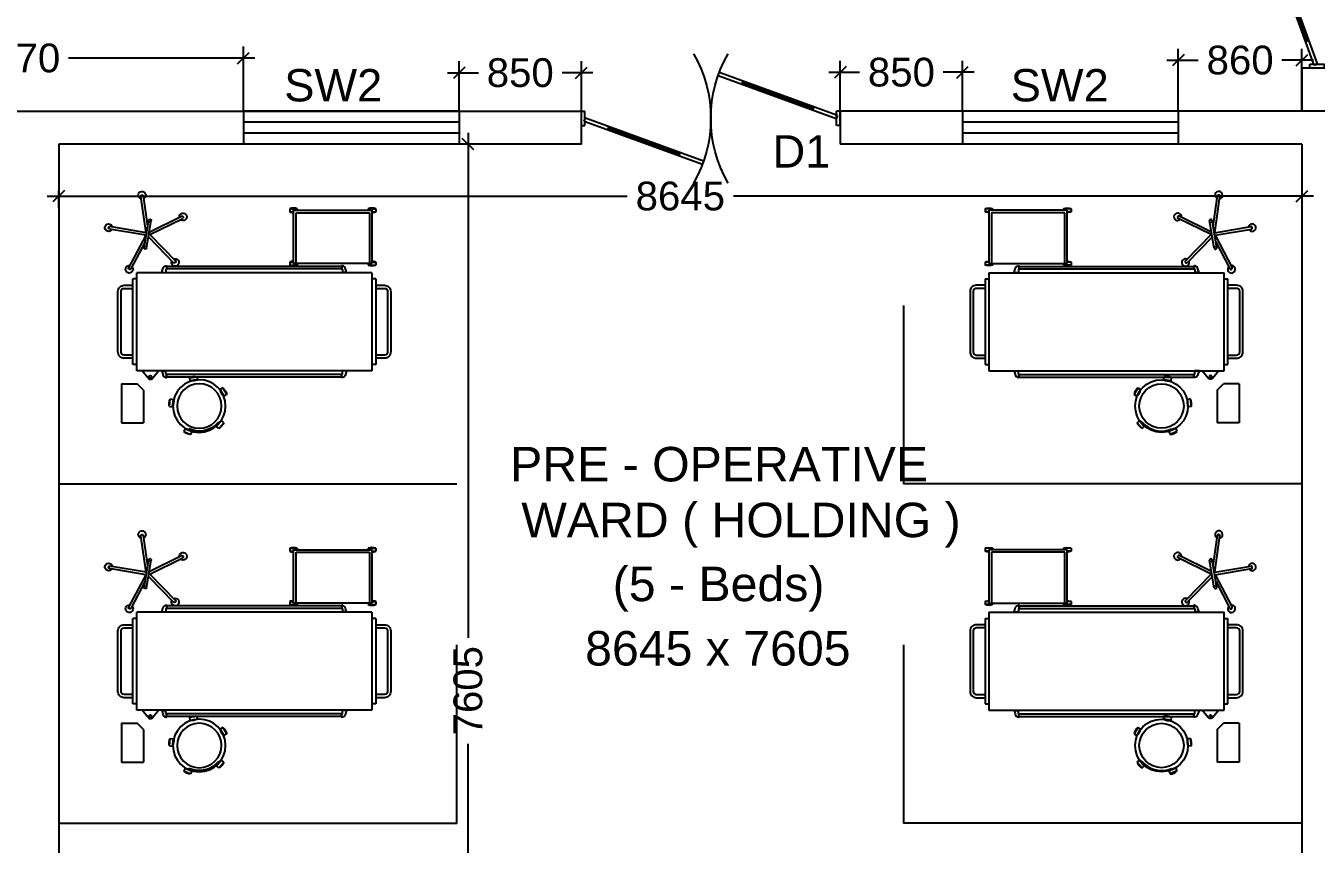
# Model space of a CAD drawing. Extents: x 7897917 to 8423973, y -6487334 to -6173396.
# Drawn here: x 7944637 to 7953609, y -6451909 to -6446215 of the extents above; entities that cross this region are included whole.
import ezdxf
from ezdxf.enums import TextEntityAlignment as Align

# ---------------------------------------------------------------- set-up
doc = ezdxf.new("R2010")
doc.units = 0
doc.header["$LTSCALE"] = 600
doc.header["$MEASUREMENT"] = 0
doc.header["$PDMODE"] = 35
doc.layers.get('0').update_dxf_attribs({"linetype": 'CONTINUOUS'})
doc.layers.get('Defpoints').update_dxf_attribs({"linetype": 'CONTINUOUS'})
for name, color, linetype in [('Beds', 33, 'CONTINUOUS'), ('DOOR', 32, 'CONTINUOUS'), ('furniture', 33, 'CONTINUOUS'), ('joinery', 7, 'CONTINUOUS'), ('LOADING', 140, 'CONTINUOUS'), ('P-Wall', 8, 'CONTINUOUS'), ('Room Dim', 1, 'CONTINUOUS'), ('TEXT', 6, 'CONTINUOUS'), ('Walls', 7, 'CONTINUOUS'), ('WIN', 151, 'CONTINUOUS'), ('Window', 4, 'CONTINUOUS'), ('Working Dim', 5, 'CONTINUOUS')]:
    doc.layers.add(name, color=color, linetype=linetype)
doc.styles.add('ari', font='arial.ttf')
doc.styles.add('ARIAL', font='arial.ttf')
doc.linetypes.add('ZIGZAG', pattern='A,0.0001,-0.2,[131,ltypeshp.shx,S=0.2,R=0,X=-0.2,Y=0],-0.4,[131,ltypeshp.shx,S=0.2,R=180,X=0.2,Y=0],-0.2', length=0.8001)
doc.dimstyles.new('int. dim', dxfattribs={"dimtxt": 450, "dimasz": 80, "dimexe": 80, "dimexo": 0, "dimgap": 70, "dimtad": 0, "dimdec": 0, "dimzin": 12, "dimdsep": 46, "dimtxsty": 'ari', "dimblk": 'OBLIQUE', "dimcen": 2, "dimdle": 80, "dimclrd": 256, "dimclre": 256, "dimclrt": 6, "dimadec": 0, "dimazin": 0, "dimtfac": 1, "dimtdec": 0, "dimtix": 1, "dimtmove": 2, "dimatfit": 3, "dimfxl": 1, "dimtolj": 1, "dimtzin": 0, "dimlwd": -1, "dimlwe": -1, "dimarcsym": 0})

# ---------------------------------------------------------------- blocks, each defined once
blk = doc.blocks.new('Z$W@#5624')
at = {"layer": 'DOOR'}
for p, q in [((19.2, 469.7), (840.4, 768.6)), ((27.7, 446.2), (848.9, 745.1)), ((187.7, 517.8), (680.4, 697.1)), ((676.2, 708.8), (684.7, 685.4)), ((0, 399.5), (0, 499.4)), ((0, 499.4), (25, 499.4)), ((19.2, 469.7), (27.7, 446.2)), ((25, 399.5), (25, 499.4)), ((183.4, 529.5), (192, 506)), ((1770, 452.6), (948.8, 153.7)), ((1778.6, 429.2), (1770, 452.6)), ((1797.8, 499.4), (1772.8, 499.4)), ((1772.8, 399.5), (1772.8, 499.4)), ((1797.8, 399.5), (1797.8, 499.4)), ((0, 399.5), (25, 399.5)), ((1778.6, 429.2), (957.4, 130.3)), ((1610.1, 381.1), (1117.3, 201.8)), ((1614.3, 369.4), (1605.8, 392.9)), ((1797.8, 399.5), (1772.8, 399.5)), ((1113.1, 213.5), (1121.6, 190.1))]:
    blk.add_line(p, q, dxfattribs=at)
at = {"layer": 'DOOR', "color": 145}
for centre, start_param, end_param in [((0, 449.4), 2.617994, 3.665191), ((1797.8, 449.4), -0.523599, 0.523599)]:
    blk.add_ellipse(centre, major_axis=(-898.9, 0), ratio=1, start_param=start_param, end_param=end_param, dxfattribs=at)
blk = doc.blocks.new('A$C627C057E')
at = {"layer": 'Window', "linetype": 'Continuous'}
for p, q in [((750, 230), (-750, 230)), ((-750, 230), (-750, 0)), ((750, 230), (750, 0)), ((750, 153.3), (-750, 153.3)), ((750, 76.7), (-750, 76.7)), ((750, 0), (-750, 0))]:
    blk.add_line(p, q, dxfattribs=at)
blk = doc.blocks.new('HF12177-P')
for p, q in [((-0.02, -0.007), (-0.189, 0.225)), ((0, 0), (-0.172, 0.237)), ((0, 0), (0.172, 0.237)), ((0.02, -0.007), (0.189, 0.225)), ((-0.063, -0.027), (-0.295, -0.102)), ((-0.01, -0.031), (-0.289, -0.121)), ((-0.12, -0.015), (-0.12, -0.019)), ((-0.112, -0.007), (0.112, -0.007)), ((-0.112, -0.027), (0.112, -0.027)), ((-0.1, -0.007), (-0.1, -0.027)), ((-0.01, -0.031), (-0.01, -0.324)), ((0.01, -0.031), (0.01, -0.324)), ((0.01, -0.031), (0.289, -0.121)), ((0.063, -0.027), (0.295, -0.102)), ((0.1, -0.007), (0.1, -0.027)), ((0.12, -0.015), (0.12, -0.019))]:
    blk.add_line(p, q)
for centre, radius, start, end in [((-0.185, 0.238), 0.03, 325.4712, 286.5288), ((-0.182, 0.23), 0.008, 126.3733, 216), ((0, -0.017), 0.315, 125.6267, 126.3733), ((-0.179, 0.233), 0.008, 36, 125.6267), ((0.185, 0.238), 0.03, 253.4712, 214.5288), ((0.179, 0.233), 0.008, 54.3733, 144), ((0, -0.017), 0.315, 53.6267, 54.3733), ((0.182, 0.23), 0.008, 324, 53.6267), ((-0.3, -0.114), 0.03, 37.4712, 358.5288), ((-0.293, -0.11), 0.008, 108, 197.6267), ((-0.112, -0.015), 0.008, 90, 180), ((-0.112, -0.019), 0.008, 180, 270), ((0.112, -0.015), 0.008, 0, 90), ((0.112, -0.019), 0.008, 270, 0), ((0.3, -0.114), 0.03, 181.4712, 142.5288), ((0.293, -0.11), 0.008, 342.3733, 72), ((0, -0.017), 0.315, 197.6267, 198.3733), ((-0.291, -0.114), 0.008, 198.3733, 288), ((0.291, -0.114), 0.008, 252, 341.6267), ((0, -0.017), 0.315, 341.6267, 342.3733), ((0, -0.332), 0.03, 109.4712, 70.5288), ((-0.002, -0.324), 0.008, 180, 269.6267), ((0, -0.017), 0.315, 269.6267, 270.3733), ((0.002, -0.324), 0.008, 270.3733, 0)]:
    blk.add_arc(centre, radius, start, end)
blk = doc.blocks.new('HF10037A-P')
for p, q in [((-0.03, 0.413), (-0.03, 0.388)), ((0.03, 0.413), (-0.03, 0.413)), ((0.03, 0.413), (0.03, 0.388)), ((0.03, 0.388), (-0.03, 0.388)), ((-0.216, 0.279), (-0.23, 0.221)), ((-0.23, 0.221), (-0.206, 0.215)), ((-0.216, 0.279), (-0.192, 0.273)), ((-0.192, 0.273), (-0.206, 0.215)), ((0.191, 0.27), (0.215, 0.277)), ((0.191, 0.27), (0.209, 0.212)), ((0.191, 0.237), (0.2, 0.24)), ((0.209, 0.212), (0.233, 0.22)), ((0.215, 0.277), (0.233, 0.22)), ((-0.164, 0.006), (-0.149, 0.026)), ((-0.164, 0.006), (-0.116, -0.03)), ((-0.149, 0.026), (-0.101, -0.01)), ((0.096, -0.011), (0.146, 0.023)), ((0.111, 0.011), (0.116, 0.003)), ((0.111, -0.031), (0.16, 0.003)), ((0.16, 0.003), (0.146, 0.023)), ((-0.116, -0.03), (-0.101, -0.01)), ((0.111, -0.031), (0.096, -0.011))]:
    blk.add_line(p, q)
for radius in [0.21, 0.177]:
    blk.add_circle((0, 0.177), radius)
for centre, radius, start, end in [((0, 0.325), 0.0925, 71.0754, 108.9246), ((0, 0.475), 0.0925, 251.0754, 288.9246), ((-0.138, 0.229), 0.0925, 147.3419, 185.1912), ((-0.284, 0.265), 0.0925, 327.3419, 5.1912), ((0, 0.177), 0.2, 303.6037, 17.3657), ((0.284, 0.268), 0.0925, 178.8412, 216.6904), ((0.141, 0.222), 0.0925, 358.8412, 36.6904), ((-0.087, 0.058), 0.0925, 214.1875, 252.0368), ((-0.177, -0.062), 0.0925, 34.1875, 72.0368), ((0.171, -0.066), 0.0925, 105.5121, 143.3614), ((0.086, 0.058), 0.0925, 285.5121, 323.3614)]:
    blk.add_arc(centre, radius, start, end)
blk = doc.blocks.new('ME17678-P')
at = {"layer": 'furniture', "color": 21}
for p, q in [((-0.05, 0.175), (0.26, 0.175)), ((-0.05, 0.175), (-0.05, 0.05)), ((0.26, 0.175), (0.26, 0)), ((0, 0), (-0.05, 0.05)), ((0, 0), (0.26, 0))]:
    blk.add_line(p, q, dxfattribs=at)
blk = doc.blocks.new('A$C6969112B')
at = {"layer": 'furniture', "color": 8}
for p, q in [((428.3, 1689), (477.6, 1728.6)), ((477.6, 1766.3), (1159.9, 1766.3)), ((477.6, 130.9), (477.6, 1766.3)), ((521.2, 1792.5), (1116.3, 1792.5)), ((521.2, 1766.3), (521.2, 1792.5)), ((1116.3, 1766.3), (1116.3, 1792.5)), ((1159.9, 130.9), (1159.9, 1766.3)), ((428.3, 1654.1), (477.6, 1614.5)), ((432.3, 1559.1), (432.3, 1556.9)), ((433.9, 342.6), (433.9, 1556.9)), ((451.4, 342.6), (451.4, 1556.9)), ((453, 1559.1), (453, 1556.9)), ((476, 1595), (476, 1560.9)), ((1161.6, 1595), (1161.6, 1560.9)), ((1184.5, 1559.1), (1184.5, 1556.9)), ((1186.1, 342.6), (1186.1, 1556.9)), ((1203.6, 342.6), (1203.6, 1556.9)), ((1205.2, 1559.1), (1205.2, 1556.9)), ((1234.1, 702.5), (1212.3, 702.5)), ((1212.3, 702.5), (1212.3, 650.2)), ((1223.2, 650.2), (1212.3, 650.2)), ((1223.2, 130.9), (1223.2, 676.4)), ((1223.2, 676.4), (1594.1, 676.4)), ((1223.2, 658.9), (1576.7, 658.9)), ((1234.1, 702.5), (1234.1, 676.4)), ((1576.7, 658.9), (1576.7, 148.4)), ((1605, 702.5), (1583.2, 702.5)), ((1583.2, 702.5), (1583.2, 676.4)), ((1594.1, 676.4), (1594.1, 130.9)), ((1605, 650.2), (1594.1, 650.2)), ((1605, 702.5), (1605, 650.2)), ((432.3, 340.4), (432.3, 342.6)), ((453, 340.4), (453, 342.6)), ((476, 304.5), (476, 338.6)), ((1161.6, 304.5), (1161.6, 338.6)), ((1184.5, 340.4), (1184.5, 342.6)), ((1205.2, 340.4), (1205.2, 342.6)), ((1159.9, 130.9), (477.6, 130.9)), ((521.2, 104.7), (521.2, 130.9)), ((1116.3, 104.7), (521.2, 104.7)), ((1116.3, 104.7), (1116.3, 130.9)), ((1223.2, 157.1), (1212.3, 157.1)), ((1212.3, 157.1), (1212.3, 104.7)), ((1234.1, 104.7), (1212.3, 104.7)), ((1576.7, 148.4), (1223.2, 148.4)), ((1594.1, 130.9), (1223.2, 130.9)), ((1234.1, 130.9), (1234.1, 104.7)), ((1583.2, 130.9), (1583.2, 104.7)), ((1605, 104.7), (1583.2, 104.7)), ((1605, 157.1), (1594.1, 157.1)), ((1605, 157.1), (1605, 104.7))]:
    blk.add_line(p, q, dxfattribs=at)
for points in [[(564.9, 1792.5), (564.9, 1853.6, -0.414214), (608.5, 1897.3), (1029, 1897.3, -0.414214), (1072.7, 1853.6), (1072.7, 1792.5)], [(586.7, 1792.5), (586.7, 1853.6, -0.414214), (608.5, 1875.4), (1029, 1875.4, -0.414214), (1050.8, 1853.6), (1050.8, 1792.5)], [(476, 1592.7), (451.4, 1585, 0.318781), (430, 1563.1), (430, 1559.1), (455.4, 1559.1), (455.4, 1563.1), (476, 1563.1)], [(1161.6, 1592.7), (1186.1, 1585, -0.318781), (1207.6, 1563.1), (1207.6, 1559.1), (1182.1, 1559.1), (1182.1, 1563.1), (1161.6, 1563.1)], [(476, 306.8), (451.4, 314.4, -0.318781), (430, 336.4), (430, 340.4), (455.4, 340.4), (455.4, 336.4), (476, 336.4)], [(1161.6, 306.8), (1186.1, 314.4, 0.318781), (1207.6, 336.4), (1207.6, 340.4), (1182.1, 340.4), (1182.1, 336.4), (1161.6, 336.4)], [(1072.7, 104.7), (1072.7, 43.6, -0.414214), (1029, 0), (608.5, 0, -0.414214), (564.9, 43.6), (564.9, 104.7)], [(1050.8, 104.7), (1050.8, 43.6, -0.414214), (1029, 21.8), (608.5, 21.8, -0.414214), (586.7, 43.6), (586.7, 104.7)]]:
    blk.add_lwpolyline(points, format="xyb", dxfattribs=at)
for points in [[(432.3, 1556.9), (453, 1556.9)], [(476, 1595), (477.6, 1595)], [(476, 1560.9), (477.6, 1560.9)], [(1161.6, 1595), (1159.9, 1595)], [(1161.6, 1560.9), (1159.9, 1560.9)], [(1205.2, 1556.9), (1184.5, 1556.9)], [(432.3, 342.6), (453, 342.6)], [(476, 338.6), (477.6, 338.6)], [(476, 304.5), (477.6, 304.5)], [(1161.6, 338.6), (1159.9, 338.6)], [(1161.6, 304.5), (1159.9, 304.5)], [(1205.2, 342.6), (1184.5, 342.6)]]:
    blk.add_lwpolyline(points, dxfattribs=at)
blk.add_circle((435.1, 1671.6), 9.27, dxfattribs=at)
for centre, radius, start, end in [((440.7, 1671.6), 21.4, 125.42703, 234.57297), ((1288.7, 676.4), 80.7, 161.07536, 198.92464), ((1157.8, 676.4), 80.7, 0, 18.92464), ((1659.6, 676.4), 80.7, 161.07536, 180), ((1528.7, 676.4), 80.7, 341.07536, 18.92464), ((1288.7, 130.9), 80.7, 161.07536, 198.92464), ((1157.8, 130.9), 80.7, 341.07536, 0), ((1659.6, 130.9), 80.7, 180, 198.92464), ((1528.7, 130.9), 80.7, 341.07536, 18.92464)]:
    blk.add_arc(centre, radius, start, end, dxfattribs=at)
at = {"layer": 'LOADING', "color": 8, "yscale": 872.7299101983663, "zscale": 872.7299101979671}
for name, p, xscale, rotation in [('HF12177-P', (1424.7, 1676), -872.7299101979006, 170.2976301882088), ('HF10037A-P', (215.1, 1178), -872.7299102004868, 353.6512974186875)]:
    blk.add_blockref(name, p, dxfattribs=dict(at, xscale=xscale, rotation=rotation))
at = {"layer": 'LOADING', "color": 8, "xscale": -872.7299101983663, "yscale": 872.7299101983663, "zscale": 872.7299101979671}
blk.add_blockref('ME17678-P', (343.2, 1718.8), dxfattribs=at)
blk = doc.blocks.new('_Oblique')
at = {"color": 0, "linetype": 'ByBlock', "lineweight": -2}
blk.add_line((-0.5, -0.5), (0.5, 0.5), dxfattribs=at)
blk = doc.blocks.new('*D522')
at = {"layer": 'Defpoints', "color": 0, "transparency": 16777216}
for p in [(7947711.6, -6447038.9), (7948298.7, -6447038.9, 2.1), (7948295.7, -6454643.9, 16.1)]:
    blk.add_point(p, dxfattribs=at)
at = {"layer": 'Working Dim', "transparency": 16777216}
for p, q in [((7947711.6, -6446958.9), (7947711.6, -6450472.8)), ((7948298.7, -6447038.9), (7947631.6, -6447038.9)), ((7947711.6, -6454723.9), (7947711.6, -6451210)), ((7948295.7, -6454643.9), (7947631.6, -6454643.9))]:
    blk.add_line(p, q, dxfattribs=at)
at = {"layer": 'Working Dim', "transparency": 16777216, "xscale": 80, "yscale": 80, "zscale": 80}
for p, rotation in [((7947711.6, -6447038.9), 90), ((7947711.6, -6454643.9), 270)]:
    blk.add_blockref('_Oblique', p, dxfattribs=dict(at, rotation=rotation))
at = {"layer": 'Working Dim', "color": 6, "transparency": 16777216, "insert": (7947711.6, -6450841.4), "char_height": 200, "attachment_point": 5, "rotation": 90, "style": 'ari'}
blk.add_mtext('\\A1;7605', dxfattribs=at)
blk = doc.blocks.new('*D1000')
at = {"layer": 'Defpoints', "color": 0, "transparency": 16777216}
for p in [(7952649.8, -6446454.5), (7952649.8, -6446806.4), (7953509.9, -6446806.4)]:
    blk.add_point(p, dxfattribs=at)
at = {"layer": 'Working Dim', "transparency": 16777216}
for p, q in [((7952649.8, -6446806.4), (7952649.8, -6446374.5)), ((7953509.9, -6446806.4), (7953509.9, -6446374.5)), ((7952569.8, -6446454.5), (7952789.2, -6446454.5)), ((7953589.9, -6446454.5), (7953370.6, -6446454.5))]:
    blk.add_line(p, q, dxfattribs=at)
at = {"layer": 'Working Dim', "transparency": 16777216, "xscale": 80, "yscale": 80, "zscale": 80, "rotation": 180}
blk.add_blockref('_Oblique', (7952649.8, -6446454.5), dxfattribs=at)
at = {"layer": 'Working Dim', "transparency": 16777216, "xscale": 80, "yscale": 80, "zscale": 80}
blk.add_blockref('_Oblique', (7953509.9, -6446454.5), dxfattribs=at)
at = {"layer": 'Working Dim', "color": 6, "transparency": 16777216, "insert": (7953079.9, -6446454.5), "char_height": 200, "attachment_point": 5, "style": 'ari'}
blk.add_mtext('\\A1;860', dxfattribs=at)
blk = doc.blocks.new('*D1001')
at = {"layer": 'Defpoints', "color": 0, "transparency": 16777216}
for p in [(7950299.7, -6446538.7), (7950299.7, -6446808.9), (7951149.8, -6446808.9)]:
    blk.add_point(p, dxfattribs=at)
at = {"layer": 'Working Dim', "transparency": 16777216}
for p, q in [((7950299.7, -6446808.9), (7950299.7, -6446458.7)), ((7951149.8, -6446808.9), (7951149.8, -6446458.7)), ((7950219.7, -6446538.7), (7950434, -6446538.7)), ((7951229.8, -6446538.7), (7951015.5, -6446538.7))]:
    blk.add_line(p, q, dxfattribs=at)
at = {"layer": 'Working Dim', "transparency": 16777216, "xscale": 80, "yscale": 80, "zscale": 80, "rotation": 180}
blk.add_blockref('_Oblique', (7950299.7, -6446538.7), dxfattribs=at)
at = {"layer": 'Working Dim', "transparency": 16777216, "xscale": 80, "yscale": 80, "zscale": 80}
blk.add_blockref('_Oblique', (7951149.8, -6446538.7), dxfattribs=at)
at = {"layer": 'Working Dim', "color": 6, "transparency": 16777216, "insert": (7950724.8, -6446538.7), "char_height": 200, "attachment_point": 5, "style": 'ari'}
blk.add_mtext('\\A1;850', dxfattribs=at)
blk = doc.blocks.new('*D1002')
at = {"layer": 'Defpoints', "color": 0, "transparency": 16777216}
for p in [(7947649.6, -6446542), (7947649.6, -6446808.9), (7948499.7, -6446808.9)]:
    blk.add_point(p, dxfattribs=at)
at = {"layer": 'Working Dim', "transparency": 16777216}
for p, q in [((7947649.6, -6446808.9), (7947649.6, -6446462)), ((7948499.7, -6446808.9), (7948499.7, -6446462)), ((7947569.6, -6446542), (7947783.9, -6446542)), ((7948579.7, -6446542), (7948365.4, -6446542))]:
    blk.add_line(p, q, dxfattribs=at)
at = {"layer": 'Working Dim', "transparency": 16777216, "xscale": 80, "yscale": 80, "zscale": 80, "rotation": 180}
blk.add_blockref('_Oblique', (7947649.6, -6446542), dxfattribs=at)
at = {"layer": 'Working Dim', "transparency": 16777216, "xscale": 80, "yscale": 80, "zscale": 80}
blk.add_blockref('_Oblique', (7948499.7, -6446542), dxfattribs=at)
at = {"layer": 'Working Dim', "color": 6, "transparency": 16777216, "insert": (7948074.7, -6446542), "char_height": 200, "attachment_point": 5, "style": 'ari'}
blk.add_mtext('\\A1;850', dxfattribs=at)
blk = doc.blocks.new('*D1531')
at = {"layer": 'Defpoints', "color": 0, "transparency": 16777216}
for p in [(7944865.3, -6447360.5), (7953510, -6447360.5), (7953510, -6447400.6)]:
    blk.add_point(p, dxfattribs=at)
at = {"layer": 'Working Dim', "transparency": 16777216}
for p, q in [((7944785.3, -6447400.6), (7948818.1, -6447400.6)), ((7944865.3, -6447360.5), (7944865.3, -6447480.6)), ((7953590, -6447400.6), (7949557.1, -6447400.6)), ((7953510, -6447360.5), (7953510, -6447480.6))]:
    blk.add_line(p, q, dxfattribs=at)
at = {"layer": 'Working Dim', "transparency": 16777216, "xscale": 80, "yscale": 80, "zscale": 80, "rotation": 180}
blk.add_blockref('_Oblique', (7944865.3, -6447400.6), dxfattribs=at)
at = {"layer": 'Working Dim', "transparency": 16777216, "xscale": 80, "yscale": 80, "zscale": 80}
blk.add_blockref('_Oblique', (7953510, -6447400.6), dxfattribs=at)
at = {"layer": 'Working Dim', "color": 6, "transparency": 16777216, "insert": (7949187.6, -6447400.6), "char_height": 200, "attachment_point": 5, "style": 'ari'}
blk.add_mtext('\\A1;8645', dxfattribs=at)
blk = doc.blocks.new('*D1610')
at = {"layer": 'Defpoints', "color": 0, "transparency": 16777216}
for p in [(7942981.7, -6446440), (7942981.7, -6446808.8), (7946149.6, -6446808.9)]:
    blk.add_point(p, dxfattribs=at)
at = {"layer": 'Working Dim', "transparency": 16777216}
for p, q in [((7942981.7, -6446808.8), (7942981.7, -6446360)), ((7946149.6, -6446808.9), (7946149.6, -6446360)), ((7942901.7, -6446440), (7944197.4, -6446440)), ((7946229.6, -6446440), (7944933.9, -6446440))]:
    blk.add_line(p, q, dxfattribs=at)
at = {"layer": 'Working Dim', "transparency": 16777216, "xscale": 80, "yscale": 80, "zscale": 80, "rotation": 180}
blk.add_blockref('_Oblique', (7942981.7, -6446440), dxfattribs=at)
at = {"layer": 'Working Dim', "transparency": 16777216, "xscale": 80, "yscale": 80, "zscale": 80}
blk.add_blockref('_Oblique', (7946149.6, -6446440), dxfattribs=at)
at = {"layer": 'Working Dim', "color": 6, "transparency": 16777216, "insert": (7944565.7, -6446440), "char_height": 200, "attachment_point": 5, "style": 'ari'}
blk.add_mtext('\\A1;3170', dxfattribs=at)

msp = doc.modelspace()

# ---------------------------------------------------------------- linework, layer by layer
at = {"layer": 'Beds', "linetype": 'ZIGZAG', "ltscale": 0.6}
for p, q in [((7950741.716, -6449403.212), (7950741.716, -6448160.712)), ((7944866.293, -6449401.372), (7947634.53, -6449401.372)), ((7953509.952, -6449401.372), (7950741.716, -6449401.372)), ((7947634.53, -6451765.349), (7947634.53, -6450522.849)), ((7950741.716, -6451765.349), (7950741.716, -6450522.849)), ((7944866.293, -6451763.508), (7947634.53, -6451763.508)), ((7953509.952, -6451763.508), (7950741.716, -6451763.508))]:
    msp.add_line(p, q, dxfattribs=at)
at = {"layer": 'Walls', "linetype": 'Continuous'}
for p, q in [((7953509.947, -6446506.562), (7953739.947, -6446506.562)), ((7953509.947, -6446506.562), (7953509.947, -6446806.421)), ((7942981.703, -6446808.827), (7948496.714, -6446808.827)), ((7948499.72, -6447038.907), (7948499.72, -6446808.907)), ((7953739.952, -6446808.907), (7950299.72, -6446808.907)), ((7950299.72, -6446808.907), (7950299.72, -6447038.907)), ((7948499.72, -6447038.907), (7944866.293, -6447038.907)), ((7944866.293, -6447038.907), (7944866.293, -6454643.885)), ((7953509.952, -6447038.907), (7950299.72, -6447038.907)), ((7953509.952, -6447038.703), (7953509.952, -6452729.916))]:
    msp.add_line(p, q, dxfattribs=at)

# ---------------------------------------------------------------- block references
at = {"layer": 'DOOR', "linetype": 'Continuous', "xscale": 1.001247152686119, "yscale": 1.001247152686119, "zscale": 1.001247152686119, "rotation": 270}
msp.add_blockref('Z$W@#5624', (7953165.605, -6444707.562), dxfattribs=at)
at = {"layer": 'DOOR', "linetype": 'Continuous', "xscale": -1.001247152686119, "yscale": 1.001247152686119, "zscale": 1.001247152686119}
msp.add_blockref('Z$W@#5624', (7950299.72, -6447308.907), dxfattribs=at)
at = {"layer": 'P-Wall', "rotation": 90}
for p in [(7947174.45, -6449092.639), (7947174.45, -6451454.776)]:
    msp.add_blockref('A$C6969112B', p, dxfattribs=at)
at = {"layer": 'P-Wall', "xscale": -1, "rotation": 270}
for p in [(7951201.795, -6449092.639), (7951201.795, -6451454.776)]:
    msp.add_blockref('A$C6969112B', p, dxfattribs=at)
at = {"layer": 'WIN', "linetype": 'Continuous'}
for p in [(7946899.603, -6447038.907), (7951899.836, -6447038.907)]:
    msp.add_blockref('A$C627C057E', p, dxfattribs=at)

# ---------------------------------------------------------------- texts
at = {"layer": 'joinery', "style": 'ari'}
for s, p in [('SW2', (7946434.094, -6446741.033, -20.682)), ('SW2', (7951485.117, -6446741.033, -20.682)), ('D1', (7949829.037, -6447201.474, -18.634))]:
    msp.add_text(s, height=225, dxfattribs=at).set_placement(p)
at = {"layer": 'Room Dim', "style": 'ARIAL'}
msp.add_text('8645 x 7605', height=240, dxfattribs=at).set_placement((7949448.601, -6450666.348), align=Align.CENTER)
at = {"layer": 'TEXT', "color": 7, "style": 'ARIAL'}
for s, p in [('PRE - OPERATIVE ', (7949504.044, -6449385.123)), (' WARD ( HOLDING )', (7949562.918, -6449773.326)), ('(5 - Beds)', (7949453.559, -6450218.326))]:
    msp.add_text(s, height=240, dxfattribs=at).set_placement(p, align=Align.CENTER)

# ---------------------------------------------------------------- dimensions: what is measured, and where the dimension line sits
at = {"layer": 'Working Dim'}
dim = msp.add_linear_dim(base=(7942981.703, -6446439.992), p1=(7946149.603, -6446808.907), p2=(7942981.703, -6446808.827), angle=180, text='3170', dimstyle='int. dim', override={"dimtxt": 200, "dimarcsym": 1}, dxfattribs=at)
dim.commit()
dim.dimension.update_dxf_attribs({"geometry": '*D1610', "text_midpoint": (7944565.653, -6446439.992)})
for base, p1, p2, angle, override, picture, middle in [((7952649.836, -6446454.518), (7953509.947, -6446806.421), (7952649.836, -6446806.421), 180, {"dimtxt": 200, "dimarcsym": 1}, '*D1000', (7953079.891, -6446454.518)), ((7947649.603, -6446542.029), (7948499.72, -6446808.907), (7947649.603, -6446808.907), 180, {"dimtxt": 200, "dimarcsym": 1}, '*D1002', (7948074.662, -6446542.029)), ((7950299.72, -6446538.734), (7951149.836, -6446808.907), (7950299.72, -6446808.907), 180, {"dimtxt": 200, "dimarcsym": 1}, '*D1001', (7950724.778, -6446538.734)), ((7947711.622, -6447038.907), (7948295.717, -6454643.916, 16.082), (7948298.717, -6447038.907, 2.092), 90, {"dimtxt": 200}, '*D522', (7947711.622, -6450841.412)), ((7953509.952, -6447400.571), (7944865.293, -6447360.488), (7953509.952, -6447360.488), 180, {"dimtxt": 200}, '*D1531', (7949187.623, -6447400.571))]:
    dim = msp.add_linear_dim(base=base, p1=p1, p2=p2, angle=angle, dimstyle='int. dim', override=override, dxfattribs=at)
    dim.commit()
    dim.dimension.update_dxf_attribs({"geometry": picture, "text_midpoint": middle})

doc.saveas('drawing.dxf')
